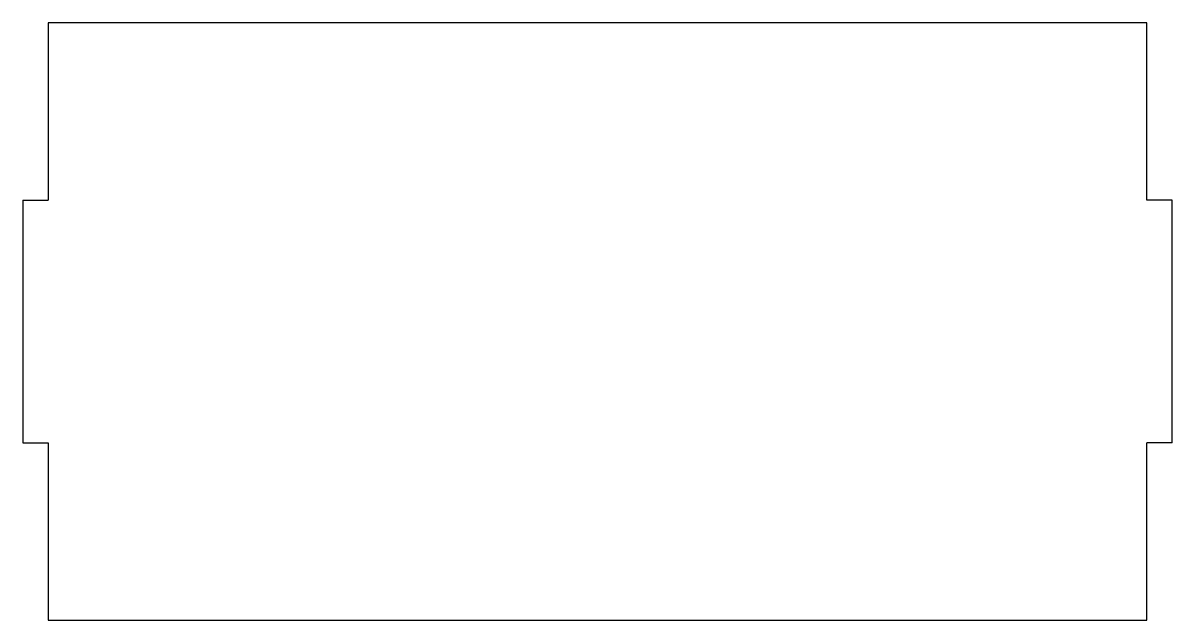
# Model space of a CAD drawing. Header units: millimetres. Extents: x -5 to 222, y 0 to 118.
import ezdxf

# ---------------------------------------------------------------- set-up
doc = ezdxf.new("R2010")
doc.units = ezdxf.units.MM

msp = doc.modelspace()

# ---------------------------------------------------------------- linework, layer by layer
at = {"color": 7, "linetype": 'Continuous', "lineweight": 25}
for p, q in [((0, 118), (0, 83)), ((217, 118), (0, 118)), ((217, 83), (217, 118)), ((-5, 83), (-5, 35)), ((-5, 83), (0, 83)), ((222, 83), (217, 83)), ((222, 35), (222, 83)), ((-5, 35), (0, 35)), ((0, 35), (0, 0)), ((222, 35), (217, 35)), ((217, 0), (217, 35)), ((0, 0), (217, 0))]:
    msp.add_line(p, q, dxfattribs=at)

doc.saveas('drawing.dxf')
